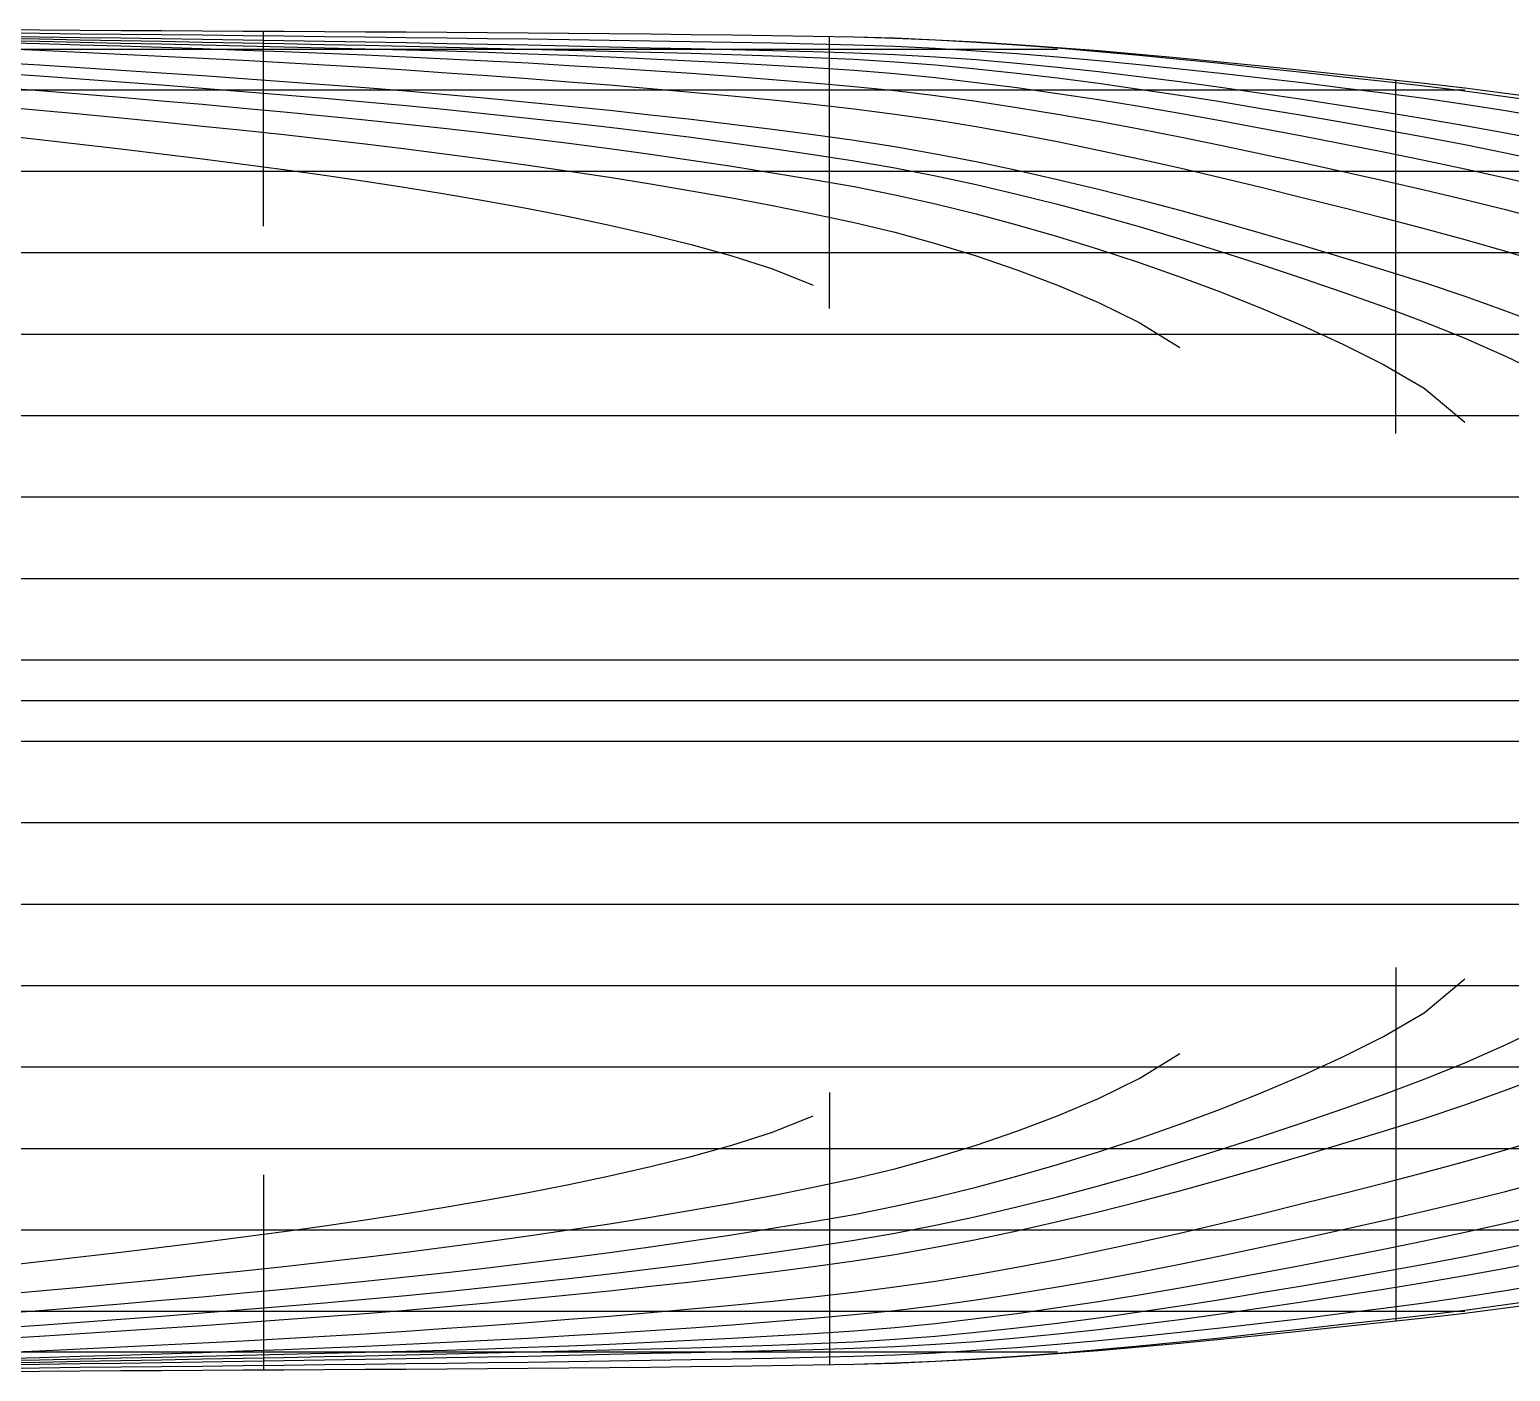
# Model space of a CAD drawing. Header units: millimetres. Extents: x 0 to 139000, y -8250 to 8250.
# Drawn here: x 101379 to 119558, y -8239 to 8239 of the extents above; entities that cross this region are included whole.
import ezdxf

# ---------------------------------------------------------------- set-up
doc = ezdxf.new("R2010")
doc.units = ezdxf.units.MM
for name, color, linetype in [('БАТОКСЫ', 1, 'Continuous'), ('ВАТЕРЛИНИИ', 3, 'Continuous'), ('КИЛЬ', 2, 'Continuous'), ('ПАЛУБА', 7, 'Continuous'), ('ШПАНГОУТЫ', 5, 'Continuous')]:
    doc.layers.add(name, color=color, linetype=linetype)

msp = doc.modelspace()

# ---------------------------------------------------------------- linework, layer by layer
at = {"layer": 'БАТОКСЫ'}
for points in [[(101000, 8000, 1380), (101500, 8000, 1450), (102000, 8000, 1525), (102500, 8000, 1603), (103000, 8000, 1685), (103500, 8000, 1770), (104000, 8000, 1859), (104500, 8000, 1951), (105000, 8000, 2051), (105500, 8000, 2159), (106000, 8000, 2277), (106500, 8000, 2391), (107000, 8000, 2499), (107500, 8000, 2600), (108000, 8000, 2696), (108500, 8000, 2788), (109000, 8000, 2875), (109500, 8000, 2959), (110000, 8000, 3040), (110500, 8000, 3118), (111000, 8000, 3195), (111500, 8000, 3278), (112000, 8000, 3395), (112500, 8000, 3543), (113000, 8000, 3717), (113500, 8000, 3913), (114000, 8000, 4126)], [(101000, 7500, 570), (101500, 7500, 608), (102000, 7500, 648), (102500, 7500, 690), (103000, 7500, 733), (103500, 7500, 777), (104000, 7500, 822), (104500, 7500, 869), (105000, 7500, 917), (105500, 7500, 967), (106000, 7500, 1019), (106500, 7500, 1074), (107000, 7500, 1130), (107500, 7500, 1189), (108000, 7500, 1249), (108500, 7500, 1312), (109000, 7500, 1376), (109500, 7500, 1443), (110000, 7500, 1511), (110500, 7500, 1581), (111000, 7500, 1653), (111500, 7500, 1729), (112000, 7500, 1817), (112500, 7500, 1916), (113000, 7500, 2027), (113500, 7500, 2149), (114000, 7500, 2282), (114500, 7500, 2426), (115000, 7500, 2581), (115500, 7500, 2745), (116000, 7500, 2921), (116500, 7500, 3107), (117000, 7500, 3305), (117500, 7500, 3514), (118000, 7500, 3736), (118500, 7500, 3981), (119000, 7500, 4267)], [(101000, 6500, 67), (101500, 6500, 81), (102000, 6500, 96), (102500, 6500, 113), (103000, 6500, 131), (103500, 6500, 151), (104000, 6500, 171), (104500, 6500, 193), (105000, 6500, 217), (105500, 6500, 243), (106000, 6500, 270), (106500, 6500, 299), (107000, 6500, 330), (107500, 6500, 364), (108000, 6500, 399), (108500, 6500, 437), (109000, 6500, 477), (109500, 6500, 519), (110000, 6500, 564), (110500, 6500, 610), (111000, 6500, 660), (111500, 6500, 712), (112000, 6500, 772), (112500, 6500, 838), (113000, 6500, 911), (113500, 6500, 990), (114000, 6500, 1076), (114500, 6500, 1167), (115000, 6500, 1263), (115500, 6500, 1364), (116000, 6500, 1469), (116500, 6500, 1578), (117000, 6500, 1690), (117500, 6500, 1804), (118000, 6500, 1920), (118500, 6500, 2038), (119000, 6500, 2164), (119500, 6500, 2297), (120000, 6500, 2439)], [(101000, 5500, 41), (101500, 5500, 46), (102000, 5500, 51), (102500, 5500, 57), (103000, 5500, 62), (103500, 5500, 68), (104000, 5500, 74), (104500, 5500, 80), (105000, 5500, 86), (105500, 5500, 92), (106000, 5500, 99), (106500, 5500, 106), (107000, 5500, 113), (107500, 5500, 122), (108000, 5500, 134), (108500, 5500, 148), (109000, 5500, 165), (109500, 5500, 184), (110000, 5500, 206), (110500, 5500, 231), (111000, 5500, 258), (111500, 5500, 289), (112000, 5500, 324), (112500, 5500, 366), (113000, 5500, 412), (113500, 5500, 464), (114000, 5500, 521), (114500, 5500, 582), (115000, 5500, 648), (115500, 5500, 718), (116000, 5500, 792), (116500, 5500, 870), (117000, 5500, 950), (117500, 5500, 1032), (118000, 5500, 1115), (118500, 5500, 1201), (119000, 5500, 1292), (119500, 5500, 1389), (120000, 5500, 1490)], [(101000, 4500, 41), (101500, 4500, 46), (102000, 4500, 51), (102500, 4500, 57), (103000, 4500, 62), (103500, 4500, 68), (104000, 4500, 74), (104500, 4500, 80), (105000, 4500, 86), (105500, 4500, 92), (106000, 4500, 99), (106500, 4500, 106), (107000, 4500, 113), (107500, 4500, 121), (108000, 4500, 129), (108500, 4500, 138), (109000, 4500, 147), (109500, 4500, 157), (110000, 4500, 167), (110500, 4500, 178), (111000, 4500, 190), (111500, 4500, 203), (112000, 4500, 218), (112500, 4500, 235), (113000, 4500, 255), (113500, 4500, 279), (114000, 4500, 307), (114500, 4500, 341), (115000, 4500, 379), (115500, 4500, 422), (116000, 4500, 469), (116500, 4500, 520), (117000, 4500, 573), (117500, 4500, 630), (118000, 4500, 689), (118500, 4500, 750), (119000, 4500, 816), (119500, 4500, 887), (120000, 4500, 962)], [(101000, 3500, 41), (101500, 3500, 46), (102000, 3500, 51), (102500, 3500, 57), (103000, 3500, 62), (103500, 3500, 68), (104000, 3500, 74), (104500, 3500, 80), (105000, 3500, 86), (105500, 3500, 92), (106000, 3500, 99), (106500, 3500, 106), (107000, 3500, 113), (107500, 3500, 121), (108000, 3500, 129), (108500, 3500, 138), (109000, 3500, 147), (109500, 3500, 157), (110000, 3500, 167), (110500, 3500, 178), (111000, 3500, 190), (111500, 3500, 203), (112000, 3500, 218), (112500, 3500, 235), (113000, 3500, 255), (113500, 3500, 276), (114000, 3500, 298), (114500, 3500, 323), (115000, 3500, 348), (115500, 3500, 375), (116000, 3500, 403), (116500, 3500, 432), (117000, 3500, 462), (117500, 3500, 493), (118000, 3500, 527), (118500, 3500, 564), (119000, 3500, 607), (119500, 3500, 654), (120000, 3500, 705)], [(101000, 2500, 41), (101500, 2500, 46), (102000, 2500, 51), (102500, 2500, 57), (103000, 2500, 62), (103500, 2500, 68), (104000, 2500, 74), (104500, 2500, 80), (105000, 2500, 86), (105500, 2500, 92), (106000, 2500, 99), (106500, 2500, 106), (107000, 2500, 113), (107500, 2500, 121), (108000, 2500, 129), (108500, 2500, 138), (109000, 2500, 147), (109500, 2500, 157), (110000, 2500, 167), (110500, 2500, 178), (111000, 2500, 190), (111500, 2500, 203), (112000, 2500, 218), (112500, 2500, 235), (113000, 2500, 255), (113500, 2500, 276), (114000, 2500, 298), (114500, 2500, 323), (115000, 2500, 348), (115500, 2500, 375), (116000, 2500, 403), (116500, 2500, 432), (117000, 2500, 462), (117500, 2500, 492), (118000, 2500, 523), (118500, 2500, 554), (119000, 2500, 588), (119500, 2500, 623), (120000, 2500, 660)], [(101000, 1500, 41), (101500, 1500, 46), (102000, 1500, 51), (102500, 1500, 57), (103000, 1500, 62), (103500, 1500, 68), (104000, 1500, 74), (104500, 1500, 80), (105000, 1500, 86), (105500, 1500, 92), (106000, 1500, 99), (106500, 1500, 106), (107000, 1500, 113), (107500, 1500, 121), (108000, 1500, 129), (108500, 1500, 138), (109000, 1500, 147), (109500, 1500, 157), (110000, 1500, 167), (110500, 1500, 178), (111000, 1500, 190), (111500, 1500, 203), (112000, 1500, 218), (112500, 1500, 235), (113000, 1500, 255), (113500, 1500, 276), (114000, 1500, 298), (114500, 1500, 323), (115000, 1500, 348), (115500, 1500, 375), (116000, 1500, 403), (116500, 1500, 432), (117000, 1500, 462), (117500, 1500, 492), (118000, 1500, 523), (118500, 1500, 554), (119000, 1500, 588), (119500, 1500, 623), (120000, 1500, 660)], [(101000, 500, 41), (101500, 500, 46), (102000, 500, 51), (102500, 500, 57), (103000, 500, 62), (103500, 500, 68), (104000, 500, 74), (104500, 500, 80), (105000, 500, 86), (105500, 500, 92), (106000, 500, 99), (106500, 500, 106), (107000, 500, 113), (107500, 500, 121), (108000, 500, 129), (108500, 500, 138), (109000, 500, 147), (109500, 500, 157), (110000, 500, 167), (110500, 500, 178), (111000, 500, 190), (111500, 500, 203), (112000, 500, 218), (112500, 500, 235), (113000, 500, 255), (113500, 500, 276), (114000, 500, 298), (114500, 500, 323), (115000, 500, 348), (115500, 500, 375), (116000, 500, 403), (116500, 500, 432), (117000, 500, 462), (117500, 500, 492), (118000, 500, 523), (118500, 500, 554), (119000, 500, 588), (119500, 500, 623), (120000, 500, 660)], [(101000, -500, 41), (101500, -500, 46), (102000, -500, 51), (102500, -500, 57), (103000, -500, 62), (103500, -500, 68), (104000, -500, 74), (104500, -500, 80), (105000, -500, 86), (105500, -500, 92), (106000, -500, 99), (106500, -500, 106), (107000, -500, 113), (107500, -500, 121), (108000, -500, 129), (108500, -500, 138), (109000, -500, 147), (109500, -500, 157), (110000, -500, 167), (110500, -500, 178), (111000, -500, 190), (111500, -500, 203), (112000, -500, 218), (112500, -500, 235), (113000, -500, 255), (113500, -500, 276), (114000, -500, 298), (114500, -500, 323), (115000, -500, 348), (115500, -500, 375), (116000, -500, 403), (116500, -500, 432), (117000, -500, 462), (117500, -500, 492), (118000, -500, 523), (118500, -500, 554), (119000, -500, 588), (119500, -500, 623), (120000, -500, 660)], [(101000, -1500, 41), (101500, -1500, 46), (102000, -1500, 51), (102500, -1500, 57), (103000, -1500, 62), (103500, -1500, 68), (104000, -1500, 74), (104500, -1500, 80), (105000, -1500, 86), (105500, -1500, 92), (106000, -1500, 99), (106500, -1500, 106), (107000, -1500, 113), (107500, -1500, 121), (108000, -1500, 129), (108500, -1500, 138), (109000, -1500, 147), (109500, -1500, 157), (110000, -1500, 167), (110500, -1500, 178), (111000, -1500, 190), (111500, -1500, 203), (112000, -1500, 218), (112500, -1500, 235), (113000, -1500, 255), (113500, -1500, 276), (114000, -1500, 298), (114500, -1500, 323), (115000, -1500, 348), (115500, -1500, 375), (116000, -1500, 403), (116500, -1500, 432), (117000, -1500, 462), (117500, -1500, 492), (118000, -1500, 523), (118500, -1500, 554), (119000, -1500, 588), (119500, -1500, 623), (120000, -1500, 660)], [(101000, -2500, 41), (101500, -2500, 46), (102000, -2500, 51), (102500, -2500, 57), (103000, -2500, 62), (103500, -2500, 68), (104000, -2500, 74), (104500, -2500, 80), (105000, -2500, 86), (105500, -2500, 92), (106000, -2500, 99), (106500, -2500, 106), (107000, -2500, 113), (107500, -2500, 121), (108000, -2500, 129), (108500, -2500, 138), (109000, -2500, 147), (109500, -2500, 157), (110000, -2500, 167), (110500, -2500, 178), (111000, -2500, 190), (111500, -2500, 203), (112000, -2500, 218), (112500, -2500, 235), (113000, -2500, 255), (113500, -2500, 276), (114000, -2500, 298), (114500, -2500, 323), (115000, -2500, 348), (115500, -2500, 375), (116000, -2500, 403), (116500, -2500, 432), (117000, -2500, 462), (117500, -2500, 492), (118000, -2500, 523), (118500, -2500, 554), (119000, -2500, 588), (119500, -2500, 623), (120000, -2500, 660)], [(101000, -3500, 41), (101500, -3500, 46), (102000, -3500, 51), (102500, -3500, 57), (103000, -3500, 62), (103500, -3500, 68), (104000, -3500, 74), (104500, -3500, 80), (105000, -3500, 86), (105500, -3500, 92), (106000, -3500, 99), (106500, -3500, 106), (107000, -3500, 113), (107500, -3500, 121), (108000, -3500, 129), (108500, -3500, 138), (109000, -3500, 147), (109500, -3500, 157), (110000, -3500, 167), (110500, -3500, 178), (111000, -3500, 190), (111500, -3500, 203), (112000, -3500, 218), (112500, -3500, 235), (113000, -3500, 255), (113500, -3500, 276), (114000, -3500, 298), (114500, -3500, 323), (115000, -3500, 348), (115500, -3500, 375), (116000, -3500, 403), (116500, -3500, 432), (117000, -3500, 462), (117500, -3500, 493), (118000, -3500, 527), (118500, -3500, 564), (119000, -3500, 607), (119500, -3500, 654), (120000, -3500, 705)], [(101000, -4500, 41), (101500, -4500, 46), (102000, -4500, 51), (102500, -4500, 57), (103000, -4500, 62), (103500, -4500, 68), (104000, -4500, 74), (104500, -4500, 80), (105000, -4500, 86), (105500, -4500, 92), (106000, -4500, 99), (106500, -4500, 106), (107000, -4500, 113), (107500, -4500, 121), (108000, -4500, 129), (108500, -4500, 138), (109000, -4500, 147), (109500, -4500, 157), (110000, -4500, 167), (110500, -4500, 178), (111000, -4500, 190), (111500, -4500, 203), (112000, -4500, 218), (112500, -4500, 235), (113000, -4500, 255), (113500, -4500, 279), (114000, -4500, 307), (114500, -4500, 341), (115000, -4500, 379), (115500, -4500, 422), (116000, -4500, 469), (116500, -4500, 520), (117000, -4500, 573), (117500, -4500, 630), (118000, -4500, 689), (118500, -4500, 750), (119000, -4500, 816), (119500, -4500, 887), (120000, -4500, 962)], [(101000, -5500, 41), (101500, -5500, 46), (102000, -5500, 51), (102500, -5500, 57), (103000, -5500, 62), (103500, -5500, 68), (104000, -5500, 74), (104500, -5500, 80), (105000, -5500, 86), (105500, -5500, 92), (106000, -5500, 99), (106500, -5500, 106), (107000, -5500, 113), (107500, -5500, 122), (108000, -5500, 134), (108500, -5500, 148), (109000, -5500, 165), (109500, -5500, 184), (110000, -5500, 206), (110500, -5500, 231), (111000, -5500, 258), (111500, -5500, 289), (112000, -5500, 324), (112500, -5500, 366), (113000, -5500, 412), (113500, -5500, 464), (114000, -5500, 521), (114500, -5500, 582), (115000, -5500, 648), (115500, -5500, 718), (116000, -5500, 792), (116500, -5500, 870), (117000, -5500, 950), (117500, -5500, 1032), (118000, -5500, 1115), (118500, -5500, 1201), (119000, -5500, 1292), (119500, -5500, 1389), (120000, -5500, 1490)], [(101000, -6500, 67), (101500, -6500, 81), (102000, -6500, 96), (102500, -6500, 113), (103000, -6500, 131), (103500, -6500, 151), (104000, -6500, 171), (104500, -6500, 193), (105000, -6500, 217), (105500, -6500, 243), (106000, -6500, 270), (106500, -6500, 299), (107000, -6500, 330), (107500, -6500, 364), (108000, -6500, 399), (108500, -6500, 437), (109000, -6500, 477), (109500, -6500, 519), (110000, -6500, 564), (110500, -6500, 610), (111000, -6500, 660), (111500, -6500, 712), (112000, -6500, 772), (112500, -6500, 838), (113000, -6500, 911), (113500, -6500, 990), (114000, -6500, 1076), (114500, -6500, 1167), (115000, -6500, 1263), (115500, -6500, 1364), (116000, -6500, 1469), (116500, -6500, 1578), (117000, -6500, 1690), (117500, -6500, 1804), (118000, -6500, 1920), (118500, -6500, 2038), (119000, -6500, 2164), (119500, -6500, 2297), (120000, -6500, 2439)], [(101000, -7500, 570), (101500, -7500, 608), (102000, -7500, 648), (102500, -7500, 690), (103000, -7500, 733), (103500, -7500, 777), (104000, -7500, 822), (104500, -7500, 869), (105000, -7500, 917), (105500, -7500, 967), (106000, -7500, 1019), (106500, -7500, 1074), (107000, -7500, 1130), (107500, -7500, 1189), (108000, -7500, 1249), (108500, -7500, 1312), (109000, -7500, 1376), (109500, -7500, 1443), (110000, -7500, 1511), (110500, -7500, 1581), (111000, -7500, 1653), (111500, -7500, 1729), (112000, -7500, 1817), (112500, -7500, 1916), (113000, -7500, 2027), (113500, -7500, 2149), (114000, -7500, 2282), (114500, -7500, 2426), (115000, -7500, 2581), (115500, -7500, 2745), (116000, -7500, 2921), (116500, -7500, 3107), (117000, -7500, 3305), (117500, -7500, 3514), (118000, -7500, 3736), (118500, -7500, 3981), (119000, -7500, 4267)], [(101000, -8000, 1380), (101500, -8000, 1450), (102000, -8000, 1525), (102500, -8000, 1603), (103000, -8000, 1685), (103500, -8000, 1770), (104000, -8000, 1859), (104500, -8000, 1951), (105000, -8000, 2051), (105500, -8000, 2159), (106000, -8000, 2277), (106500, -8000, 2391), (107000, -8000, 2499), (107500, -8000, 2600), (108000, -8000, 2696), (108500, -8000, 2788), (109000, -8000, 2875), (109500, -8000, 2959), (110000, -8000, 3040), (110500, -8000, 3118), (111000, -8000, 3195), (111500, -8000, 3278), (112000, -8000, 3395), (112500, -8000, 3543), (113000, -8000, 3717), (113500, -8000, 3913), (114000, -8000, 4126)]]:
    msp.add_polyline3d(points, dxfattribs=at)
at = {"layer": 'ВАТЕРЛИНИИ'}
for points in [[(101000, 8239, 4200), (101500, 8236, 4200), (102000, 8233, 4200), (102500, 8230, 4200), (103000, 8227, 4200), (103500, 8224, 4200), (104000, 8221, 4200), (104500, 8219, 4200), (105000, 8216, 4200), (105500, 8213, 4200), (106000, 8210, 4200), (106500, 8206, 4200), (107000, 8203, 4200), (107500, 8199, 4200), (108000, 8195, 4200), (108500, 8191, 4200), (109000, 8186, 4200), (109500, 8180, 4200), (110000, 8174, 4200), (110500, 8168, 4200), (111000, 8160, 4200), (111500, 8151, 4200), (112000, 8135, 4200), (112500, 8113, 4200), (113000, 8085, 4200), (113500, 8052, 4200), (114000, 8014, 4200), (114500, 7971, 4200), (115000, 7925, 4200), (115500, 7876, 4200), (116000, 7825, 4200), (116500, 7771, 4200), (117000, 7716, 4200), (117500, 7660, 4200), (118000, 7604, 4200), (118500, 7547, 4200), (119000, 7486, 4200), (119500, 7419, 4200), (120000, 7348, 4200)], [(101000, 8199, 3600), (101500, 8194, 3600), (102000, 8189, 3600), (102500, 8184, 3600), (103000, 8178, 3600), (103500, 8173, 3600), (104000, 8167, 3600), (104500, 8162, 3600), (105000, 8156, 3600), (105500, 8150, 3600), (106000, 8144, 3600), (106500, 8138, 3600), (107000, 8131, 3600), (107500, 8125, 3600), (108000, 8117, 3600), (108500, 8110, 3600), (109000, 8102, 3600), (109500, 8093, 3600), (110000, 8084, 3600), (110500, 8075, 3600), (111000, 8065, 3600), (111500, 8053, 3600), (112000, 8034, 3600), (112500, 8010, 3600), (113000, 7979, 3600), (113500, 7944, 3600), (114000, 7903, 3600), (114500, 7858, 3600), (115000, 7810, 3600), (115500, 7759, 3600), (116000, 7705, 3600), (116500, 7648, 3600), (117000, 7588, 3600), (117500, 7525, 3600), (118000, 7461, 3600), (118500, 7395, 3600), (119000, 7322, 3600), (119500, 7244, 3600), (120000, 7160, 3600)], [(101000, 8159, 3000), (101500, 8152, 3000), (102000, 8144, 3000), (102500, 8137, 3000), (103000, 8129, 3000), (103500, 8121, 3000), (104000, 8113, 3000), (104500, 8105, 3000), (105000, 8096, 3000), (105500, 8088, 3000), (106000, 8079, 3000), (106500, 8069, 3000), (107000, 8060, 3000), (107500, 8050, 3000), (108000, 8039, 3000), (108500, 8029, 3000), (109000, 8017, 3000), (109500, 8006, 3000), (110000, 7994, 3000), (110500, 7982, 3000), (111000, 7969, 3000), (111500, 7955, 3000), (112000, 7934, 3000), (112500, 7906, 3000), (113000, 7871, 3000), (113500, 7828, 3000), (114000, 7779, 3000), (114500, 7725, 3000), (115000, 7664, 3000), (115500, 7600, 3000), (116000, 7531, 3000), (116500, 7459, 3000), (117000, 7384, 3000), (117500, 7307, 3000), (118000, 7229, 3000), (118500, 7149, 3000), (119000, 7063, 3000), (119500, 6972, 3000), (120000, 6875, 3000)], [(101000, 8133, 2600), (101500, 8124, 2600), (102000, 8115, 2600), (102500, 8105, 2600), (103000, 8096, 2600), (103500, 8086, 2600), (104000, 8076, 2600), (104500, 8067, 2600), (105000, 8057, 2600), (105500, 8046, 2600), (106000, 8035, 2600), (106500, 8024, 2600), (107000, 8012, 2600), (107500, 8000, 2600), (108000, 7987, 2600), (108500, 7975, 2600), (109000, 7961, 2600), (109500, 7948, 2600), (110000, 7933, 2600), (110500, 7916, 2600), (111000, 7897, 2600), (111500, 7874, 2600), (112000, 7844, 2600), (112500, 7805, 2600), (113000, 7758, 2600), (113500, 7705, 2600), (114000, 7645, 2600), (114500, 7580, 2600), (115000, 7509, 2600), (115500, 7434, 2600), (116000, 7354, 2600), (116500, 7272, 2600), (117000, 7187, 2600), (117500, 7101, 2600), (118000, 7013, 2600), (118500, 6923, 2600), (119000, 6828, 2600), (119500, 6727, 2600), (120000, 6620, 2600)], [(101000, 8106, 2200), (101500, 8096, 2200), (102000, 8085, 2200), (102500, 8074, 2200), (103000, 8063, 2200), (103500, 8052, 2200), (104000, 8040, 2200), (104500, 8029, 2200), (105000, 8017, 2200), (105500, 8004, 2200), (106000, 7991, 2200), (106500, 7977, 2200), (107000, 7961, 2200), (107500, 7943, 2200), (108000, 7924, 2200), (108500, 7903, 2200), (109000, 7881, 2200), (109500, 7857, 2200), (110000, 7831, 2200), (110500, 7803, 2200), (111000, 7773, 2200), (111500, 7740, 2200), (112000, 7698, 2200), (112500, 7649, 2200), (113000, 7591, 2200), (113500, 7527, 2200), (114000, 7456, 2200), (114500, 7380, 2200), (115000, 7298, 2200), (115500, 7212, 2200), (116000, 7122, 2200), (116500, 7028, 2200), (117000, 6933, 2200), (117500, 6835, 2200), (118000, 6737, 2200), (118500, 6637, 2200), (119000, 6531, 2200), (119500, 6418, 2200), (120000, 6300, 2200)], [(101000, 8080, 1800), (101500, 8067, 1800), (102000, 8053, 1800), (102500, 8038, 1800), (103000, 8023, 1800), (103500, 8006, 1800), (104000, 7988, 1800), (104500, 7970, 1800), (105000, 7950, 1800), (105500, 7929, 1800), (106000, 7906, 1800), (106500, 7882, 1800), (107000, 7856, 1800), (107500, 7829, 1800), (108000, 7800, 1800), (108500, 7769, 1800), (109000, 7736, 1800), (109500, 7702, 1800), (110000, 7666, 1800), (110500, 7627, 1800), (111000, 7587, 1800), (111500, 7542, 1800), (112000, 7490, 1800), (112500, 7429, 1800), (113000, 7360, 1800), (113500, 7284, 1800), (114000, 7202, 1800), (114500, 7113, 1800), (115000, 7020, 1800), (115500, 6921, 1800), (116000, 6819, 1800), (116500, 6714, 1800), (117000, 6606, 1800), (117500, 6496, 1800), (118000, 6385, 1800), (118500, 6272, 1800), (119000, 6153, 1800), (119500, 6028, 1800), (120000, 5896, 1800)], [(101000, 8006, 1400), (101500, 7985, 1400), (102000, 7962, 1400), (102500, 7938, 1400), (103000, 7914, 1400), (103500, 7888, 1400), (104000, 7862, 1400), (104500, 7835, 1400), (105000, 7806, 1400), (105500, 7776, 1400), (106000, 7744, 1400), (106500, 7710, 1400), (107000, 7675, 1400), (107500, 7638, 1400), (108000, 7599, 1400), (108500, 7559, 1400), (109000, 7516, 1400), (109500, 7471, 1400), (110000, 7424, 1400), (110500, 7375, 1400), (111000, 7323, 1400), (111500, 7267, 1400), (112000, 7202, 1400), (112500, 7129, 1400), (113000, 7047, 1400), (113500, 6958, 1400), (114000, 6863, 1400), (114500, 6760, 1400), (115000, 6653, 1400), (115500, 6540, 1400), (116000, 6423, 1400), (116500, 6303, 1400), (117000, 6179, 1400), (117500, 6054, 1400), (118000, 5927, 1400), (118500, 5797, 1400), (119000, 5661, 1400), (119500, 5517, 1400), (120000, 5365, 1400)], [(101000, 7835, 1000), (101500, 7805, 1000), (102000, 7774, 1000), (102500, 7742, 1000), (103000, 7709, 1000), (103500, 7674, 1000), (104000, 7639, 1000), (104500, 7603, 1000), (105000, 7565, 1000), (105500, 7526, 1000), (106000, 7485, 1000), (106500, 7441, 1000), (107000, 7396, 1000), (107500, 7349, 1000), (108000, 7300, 1000), (108500, 7248, 1000), (109000, 7194, 1000), (109500, 7138, 1000), (110000, 7079, 1000), (110500, 7017, 1000), (111000, 6952, 1000), (111500, 6882, 1000), (112000, 6804, 1000), (112500, 6715, 1000), (113000, 6618, 1000), (113500, 6513, 1000), (114000, 6400, 1000), (114500, 6279, 1000), (115000, 6153, 1000), (115500, 6020, 1000), (116000, 5882, 1000), (116500, 5739, 1000), (117000, 5592, 1000), (117500, 5442, 1000), (118000, 5289, 1000), (118500, 5132, 1000), (119000, 4965, 1000), (119500, 4787, 1000), (120000, 4597, 1000)], [(101000, 7704, 800), (101500, 7670, 800), (102000, 7634, 800), (102500, 7597, 800), (103000, 7559, 800), (103500, 7520, 800), (104000, 7480, 800), (104500, 7439, 800), (105000, 7397, 800), (105500, 7352, 800), (106000, 7305, 800), (106500, 7257, 800), (107000, 7206, 800), (107500, 7153, 800), (108000, 7098, 800), (108500, 7040, 800), (109000, 6979, 800), (109500, 6916, 800), (110000, 6849, 800), (110500, 6780, 800), (111000, 6707, 800), (111500, 6629, 800), (112000, 6542, 800), (112500, 6444, 800), (113000, 6336, 800), (113500, 6219, 800), (114000, 6094, 800), (114500, 5960, 800), (115000, 5819, 800), (115500, 5671, 800), (116000, 5516, 800), (116500, 5355, 800), (117000, 5188, 800), (117500, 5015, 800), (118000, 4837, 800), (118500, 4652, 800), (119000, 4451, 800), (119500, 4230, 800), (120000, 3986, 800)], [(101000, 7530, 600), (101500, 7491, 600), (102000, 7451, 600), (102500, 7409, 600), (103000, 7366, 600), (103500, 7322, 600), (104000, 7276, 600), (104500, 7230, 600), (105000, 7181, 600), (105500, 7131, 600), (106000, 7078, 600), (106500, 7023, 600), (107000, 6966, 600), (107500, 6906, 600), (108000, 6843, 600), (108500, 6777, 600), (109000, 6709, 600), (109500, 6637, 600), (110000, 6561, 600), (110500, 6482, 600), (111000, 6399, 600), (111500, 6311, 600), (112000, 6211, 600), (112500, 6099, 600), (113000, 5977, 600), (113500, 5843, 600), (114000, 5699, 600), (114500, 5544, 600), (115000, 5379, 600), (115500, 5204, 600), (116000, 5017, 600), (116500, 4819, 600), (117000, 4607, 600), (117500, 4378, 600), (118000, 4127, 600), (118500, 3834, 600), (119000, 3420, 600)], [(101000, 7296, 400), (101500, 7251, 400), (102000, 7204, 400), (102500, 7156, 400), (103000, 7106, 400), (103500, 7055, 400), (104000, 7003, 400), (104500, 6949, 400), (105000, 6893, 400), (105500, 6835, 400), (106000, 6774, 400), (106500, 6711, 400), (107000, 6644, 400), (107500, 6575, 400), (108000, 6502, 400), (108500, 6425, 400), (109000, 6345, 400), (109500, 6260, 400), (110000, 6171, 400), (110500, 6077, 400), (111000, 5978, 400), (111500, 5871, 400), (112000, 5750, 400), (112500, 5613, 400), (113000, 5460, 400), (113500, 5290, 400), (114000, 5100, 400), (114500, 4886, 400), (115000, 4640, 400), (115500, 4335, 400)], [(101000, 6945, 200), (101500, 6891, 200), (102000, 6834, 200), (102500, 6775, 200), (103000, 6714, 200), (103500, 6651, 200), (104000, 6586, 200), (104500, 6520, 200), (105000, 6450, 200), (105500, 6377, 200), (106000, 6300, 200), (106500, 6218, 200), (107000, 6132, 200), (107500, 6041, 200), (108000, 5943, 200), (108500, 5838, 200), (109000, 5724, 200), (109500, 5600, 200), (110000, 5461, 200), (110500, 5301, 200), (111000, 5100, 200)], [(101000, -7530, 600), (101500, -7491, 600), (102000, -7451, 600), (102500, -7409, 600), (103000, -7366, 600), (103500, -7322, 600), (104000, -7276, 600), (104500, -7230, 600), (105000, -7181, 600), (105500, -7131, 600), (106000, -7078, 600), (106500, -7023, 600), (107000, -6966, 600), (107500, -6906, 600), (108000, -6843, 600), (108500, -6777, 600), (109000, -6709, 600), (109500, -6637, 600), (110000, -6561, 600), (110500, -6482, 600), (111000, -6399, 600), (111500, -6311, 600), (112000, -6211, 600), (112500, -6099, 600), (113000, -5977, 600), (113500, -5843, 600), (114000, -5699, 600), (114500, -5544, 600), (115000, -5379, 600), (115500, -5204, 600), (116000, -5017, 600), (116500, -4819, 600), (117000, -4607, 600), (117500, -4378, 600), (118000, -4127, 600), (118500, -3834, 600), (119000, -3420, 600)], [(101000, -7704, 800), (101500, -7670, 800), (102000, -7634, 800), (102500, -7597, 800), (103000, -7559, 800), (103500, -7520, 800), (104000, -7480, 800), (104500, -7439, 800), (105000, -7397, 800), (105500, -7352, 800), (106000, -7305, 800), (106500, -7257, 800), (107000, -7206, 800), (107500, -7153, 800), (108000, -7098, 800), (108500, -7040, 800), (109000, -6979, 800), (109500, -6916, 800), (110000, -6849, 800), (110500, -6780, 800), (111000, -6707, 800), (111500, -6629, 800), (112000, -6542, 800), (112500, -6444, 800), (113000, -6336, 800), (113500, -6219, 800), (114000, -6094, 800), (114500, -5960, 800), (115000, -5819, 800), (115500, -5671, 800), (116000, -5516, 800), (116500, -5355, 800), (117000, -5188, 800), (117500, -5015, 800), (118000, -4837, 800), (118500, -4652, 800), (119000, -4451, 800), (119500, -4230, 800), (120000, -3986, 800)], [(101000, -7296, 400), (101500, -7251, 400), (102000, -7204, 400), (102500, -7156, 400), (103000, -7106, 400), (103500, -7055, 400), (104000, -7003, 400), (104500, -6949, 400), (105000, -6893, 400), (105500, -6835, 400), (106000, -6774, 400), (106500, -6711, 400), (107000, -6644, 400), (107500, -6575, 400), (108000, -6502, 400), (108500, -6425, 400), (109000, -6345, 400), (109500, -6260, 400), (110000, -6171, 400), (110500, -6077, 400), (111000, -5978, 400), (111500, -5871, 400), (112000, -5750, 400), (112500, -5613, 400), (113000, -5460, 400), (113500, -5290, 400), (114000, -5100, 400), (114500, -4886, 400), (115000, -4640, 400), (115500, -4335, 400)], [(101000, -7835, 1000), (101500, -7805, 1000), (102000, -7774, 1000), (102500, -7742, 1000), (103000, -7709, 1000), (103500, -7674, 1000), (104000, -7639, 1000), (104500, -7603, 1000), (105000, -7565, 1000), (105500, -7526, 1000), (106000, -7485, 1000), (106500, -7441, 1000), (107000, -7396, 1000), (107500, -7349, 1000), (108000, -7300, 1000), (108500, -7248, 1000), (109000, -7194, 1000), (109500, -7138, 1000), (110000, -7079, 1000), (110500, -7017, 1000), (111000, -6952, 1000), (111500, -6882, 1000), (112000, -6804, 1000), (112500, -6715, 1000), (113000, -6618, 1000), (113500, -6513, 1000), (114000, -6400, 1000), (114500, -6279, 1000), (115000, -6153, 1000), (115500, -6020, 1000), (116000, -5882, 1000), (116500, -5739, 1000), (117000, -5592, 1000), (117500, -5442, 1000), (118000, -5289, 1000), (118500, -5132, 1000), (119000, -4965, 1000), (119500, -4787, 1000), (120000, -4597, 1000)], [(101000, -6945, 200), (101500, -6891, 200), (102000, -6834, 200), (102500, -6775, 200), (103000, -6714, 200), (103500, -6651, 200), (104000, -6586, 200), (104500, -6520, 200), (105000, -6450, 200), (105500, -6377, 200), (106000, -6300, 200), (106500, -6218, 200), (107000, -6132, 200), (107500, -6041, 200), (108000, -5943, 200), (108500, -5838, 200), (109000, -5724, 200), (109500, -5600, 200), (110000, -5461, 200), (110500, -5301, 200), (111000, -5100, 200)], [(101000, -8006, 1400), (101500, -7985, 1400), (102000, -7962, 1400), (102500, -7938, 1400), (103000, -7914, 1400), (103500, -7888, 1400), (104000, -7862, 1400), (104500, -7835, 1400), (105000, -7806, 1400), (105500, -7776, 1400), (106000, -7744, 1400), (106500, -7710, 1400), (107000, -7675, 1400), (107500, -7638, 1400), (108000, -7599, 1400), (108500, -7559, 1400), (109000, -7516, 1400), (109500, -7471, 1400), (110000, -7424, 1400), (110500, -7375, 1400), (111000, -7323, 1400), (111500, -7267, 1400), (112000, -7202, 1400), (112500, -7129, 1400), (113000, -7047, 1400), (113500, -6958, 1400), (114000, -6863, 1400), (114500, -6760, 1400), (115000, -6653, 1400), (115500, -6540, 1400), (116000, -6423, 1400), (116500, -6303, 1400), (117000, -6179, 1400), (117500, -6054, 1400), (118000, -5927, 1400), (118500, -5797, 1400), (119000, -5661, 1400), (119500, -5517, 1400), (120000, -5365, 1400)], [(101000, -8080, 1800), (101500, -8067, 1800), (102000, -8053, 1800), (102500, -8038, 1800), (103000, -8023, 1800), (103500, -8006, 1800), (104000, -7988, 1800), (104500, -7970, 1800), (105000, -7950, 1800), (105500, -7929, 1800), (106000, -7906, 1800), (106500, -7882, 1800), (107000, -7856, 1800), (107500, -7829, 1800), (108000, -7800, 1800), (108500, -7769, 1800), (109000, -7736, 1800), (109500, -7702, 1800), (110000, -7666, 1800), (110500, -7627, 1800), (111000, -7587, 1800), (111500, -7542, 1800), (112000, -7490, 1800), (112500, -7429, 1800), (113000, -7360, 1800), (113500, -7284, 1800), (114000, -7202, 1800), (114500, -7113, 1800), (115000, -7020, 1800), (115500, -6921, 1800), (116000, -6819, 1800), (116500, -6714, 1800), (117000, -6606, 1800), (117500, -6496, 1800), (118000, -6385, 1800), (118500, -6272, 1800), (119000, -6153, 1800), (119500, -6028, 1800), (120000, -5896, 1800)], [(101000, -8106, 2200), (101500, -8096, 2200), (102000, -8085, 2200), (102500, -8074, 2200), (103000, -8063, 2200), (103500, -8052, 2200), (104000, -8040, 2200), (104500, -8029, 2200), (105000, -8017, 2200), (105500, -8004, 2200), (106000, -7991, 2200), (106500, -7977, 2200), (107000, -7961, 2200), (107500, -7943, 2200), (108000, -7924, 2200), (108500, -7903, 2200), (109000, -7881, 2200), (109500, -7857, 2200), (110000, -7831, 2200), (110500, -7803, 2200), (111000, -7773, 2200), (111500, -7740, 2200), (112000, -7698, 2200), (112500, -7649, 2200), (113000, -7591, 2200), (113500, -7527, 2200), (114000, -7456, 2200), (114500, -7380, 2200), (115000, -7298, 2200), (115500, -7212, 2200), (116000, -7122, 2200), (116500, -7028, 2200), (117000, -6933, 2200), (117500, -6835, 2200), (118000, -6737, 2200), (118500, -6637, 2200), (119000, -6531, 2200), (119500, -6418, 2200), (120000, -6300, 2200)], [(101000, -8133, 2600), (101500, -8124, 2600), (102000, -8115, 2600), (102500, -8105, 2600), (103000, -8096, 2600), (103500, -8086, 2600), (104000, -8076, 2600), (104500, -8067, 2600), (105000, -8057, 2600), (105500, -8046, 2600), (106000, -8035, 2600), (106500, -8024, 2600), (107000, -8012, 2600), (107500, -8000, 2600), (108000, -7987, 2600), (108500, -7975, 2600), (109000, -7961, 2600), (109500, -7948, 2600), (110000, -7933, 2600), (110500, -7916, 2600), (111000, -7897, 2600), (111500, -7874, 2600), (112000, -7844, 2600), (112500, -7805, 2600), (113000, -7758, 2600), (113500, -7705, 2600), (114000, -7645, 2600), (114500, -7580, 2600), (115000, -7509, 2600), (115500, -7434, 2600), (116000, -7354, 2600), (116500, -7272, 2600), (117000, -7187, 2600), (117500, -7101, 2600), (118000, -7013, 2600), (118500, -6923, 2600), (119000, -6828, 2600), (119500, -6727, 2600), (120000, -6620, 2600)], [(101000, -8159, 3000), (101500, -8152, 3000), (102000, -8144, 3000), (102500, -8137, 3000), (103000, -8129, 3000), (103500, -8121, 3000), (104000, -8113, 3000), (104500, -8105, 3000), (105000, -8096, 3000), (105500, -8088, 3000), (106000, -8079, 3000), (106500, -8069, 3000), (107000, -8060, 3000), (107500, -8050, 3000), (108000, -8039, 3000), (108500, -8029, 3000), (109000, -8017, 3000), (109500, -8006, 3000), (110000, -7994, 3000), (110500, -7982, 3000), (111000, -7969, 3000), (111500, -7955, 3000), (112000, -7934, 3000), (112500, -7906, 3000), (113000, -7871, 3000), (113500, -7828, 3000), (114000, -7779, 3000), (114500, -7725, 3000), (115000, -7664, 3000), (115500, -7600, 3000), (116000, -7531, 3000), (116500, -7459, 3000), (117000, -7384, 3000), (117500, -7307, 3000), (118000, -7229, 3000), (118500, -7149, 3000), (119000, -7063, 3000), (119500, -6972, 3000), (120000, -6875, 3000)], [(101000, -8199, 3600), (101500, -8194, 3600), (102000, -8189, 3600), (102500, -8184, 3600), (103000, -8178, 3600), (103500, -8173, 3600), (104000, -8167, 3600), (104500, -8162, 3600), (105000, -8156, 3600), (105500, -8150, 3600), (106000, -8144, 3600), (106500, -8138, 3600), (107000, -8131, 3600), (107500, -8125, 3600), (108000, -8117, 3600), (108500, -8110, 3600), (109000, -8102, 3600), (109500, -8093, 3600), (110000, -8084, 3600), (110500, -8075, 3600), (111000, -8065, 3600), (111500, -8053, 3600), (112000, -8034, 3600), (112500, -8010, 3600), (113000, -7979, 3600), (113500, -7944, 3600), (114000, -7903, 3600), (114500, -7858, 3600), (115000, -7810, 3600), (115500, -7759, 3600), (116000, -7705, 3600), (116500, -7648, 3600), (117000, -7588, 3600), (117500, -7525, 3600), (118000, -7461, 3600), (118500, -7395, 3600), (119000, -7322, 3600), (119500, -7244, 3600), (120000, -7160, 3600)], [(101000, -8239, 4200), (101500, -8236, 4200), (102000, -8233, 4200), (102500, -8230, 4200), (103000, -8227, 4200), (103500, -8224, 4200), (104000, -8221, 4200), (104500, -8219, 4200), (105000, -8216, 4200), (105500, -8213, 4200), (106000, -8210, 4200), (106500, -8206, 4200), (107000, -8203, 4200), (107500, -8199, 4200), (108000, -8195, 4200), (108500, -8191, 4200), (109000, -8186, 4200), (109500, -8180, 4200), (110000, -8174, 4200), (110500, -8168, 4200), (111000, -8160, 4200), (111500, -8151, 4200), (112000, -8135, 4200), (112500, -8113, 4200), (113000, -8085, 4200), (113500, -8052, 4200), (114000, -8014, 4200), (114500, -7971, 4200), (115000, -7925, 4200), (115500, -7876, 4200), (116000, -7825, 4200), (116500, -7771, 4200), (117000, -7716, 4200), (117500, -7660, 4200), (118000, -7604, 4200), (118500, -7547, 4200), (119000, -7486, 4200), (119500, -7419, 4200), (120000, -7348, 4200)]]:
    msp.add_polyline3d(points, dxfattribs=at)
at = {"layer": 'КИЛЬ'}
msp.add_polyline3d([(101000, 0, 41), (101500, 0, 46), (102000, 0, 51), (102500, 0, 57), (103000, 0, 62), (103500, 0, 68), (104000, 0, 74), (104500, 0, 80), (105000, 0, 86), (105500, 0, 92), (106000, 0, 99), (106500, 0, 106), (107000, 0, 113), (107500, 0, 121), (108000, 0, 129), (108500, 0, 138), (109000, 0, 147), (109500, 0, 157), (110000, 0, 167), (110500, 0, 178), (111000, 0, 190), (111500, 0, 203), (112000, 0, 218), (112500, 0, 235), (113000, 0, 255), (113500, 0, 276), (114000, 0, 298), (114500, 0, 323), (115000, 0, 348), (115500, 0, 375), (116000, 0, 403), (116500, 0, 432), (117000, 0, 462), (117500, 0, 492), (118000, 0, 523), (118500, 0, 554), (119000, 0, 588), (119500, 0, 623), (120000, 0, 660)], dxfattribs=at)
at = {"layer": 'ПАЛУБА'}
for points in [[(101000, 8239, 4200), (101500, 8236, 4200), (102000, 8233, 4200), (102500, 8230, 4200), (103000, 8227, 4200), (103500, 8224, 4200), (104000, 8221, 4200), (104500, 8219, 4200), (105000, 8216, 4200), (105500, 8213, 4200), (106000, 8210, 4200), (106500, 8206, 4200), (107000, 8203, 4200), (107500, 8199, 4200), (108000, 8195, 4200), (108500, 8191, 4200), (109000, 8186, 4200), (109500, 8180, 4200), (110000, 8174, 4200), (110500, 8168, 4200), (111000, 8160, 4200), (111500, 8151, 4201), (112000, 8136, 4204), (112500, 8115, 4209), (113000, 8088, 4217), (113500, 8057, 4227), (114000, 8021, 4238), (114500, 7981, 4251), (115000, 7938, 4264), (115500, 7892, 4279), (116000, 7843, 4293), (116500, 7793, 4308), (117000, 7741, 4323), (117500, 7689, 4337), (118000, 7636, 4350), (118500, 7582, 4363), (119000, 7523, 4376), (119500, 7460, 4389), (120000, 7393, 4402)], [(101000, -8239, 4200), (101500, -8236, 4200), (102000, -8233, 4200), (102500, -8230, 4200), (103000, -8227, 4200), (103500, -8224, 4200), (104000, -8221, 4200), (104500, -8219, 4200), (105000, -8216, 4200), (105500, -8213, 4200), (106000, -8210, 4200), (106500, -8206, 4200), (107000, -8203, 4200), (107500, -8199, 4200), (108000, -8195, 4200), (108500, -8191, 4200), (109000, -8186, 4200), (109500, -8180, 4200), (110000, -8174, 4200), (110500, -8168, 4200), (111000, -8160, 4200), (111500, -8151, 4201), (112000, -8136, 4204), (112500, -8115, 4209), (113000, -8088, 4217), (113500, -8057, 4227), (114000, -8021, 4238), (114500, -7981, 4251), (115000, -7938, 4264), (115500, -7892, 4279), (116000, -7843, 4293), (116500, -7793, 4308), (117000, -7741, 4323), (117500, -7689, 4337), (118000, -7636, 4350), (118500, -7582, 4363), (119000, -7523, 4376), (119500, -7460, 4389), (120000, -7393, 4402)]]:
    msp.add_polyline3d(points, dxfattribs=at)
at = {"layer": 'ШПАНГОУТЫ'}
for points in [[(104250, 5827, 77), (104250, 5827, 77), (104250, 6095, 93), (104250, 6254, 119), (104250, 6387, 149), (104250, 6504, 184), (104250, 6611, 221), (104250, 6709, 261), (104250, 6801, 304), (104250, 6887, 349), (104250, 6969, 395), (104250, 7045, 444), (104250, 7118, 494), (104250, 7187, 546), (104250, 7253, 600), (104250, 7316, 655), (104250, 7375, 712), (104250, 7432, 769), (104250, 7485, 828), (104250, 7536, 889), (104250, 7585, 950), (104250, 7630, 1013), (104250, 7674, 1076), (104250, 7714, 1141), (104250, 7753, 1207), (104250, 7788, 1274), (104250, 7822, 1342), (104250, 7853, 1410), (104250, 7881, 1480), (104250, 7908, 1551), (104250, 7931, 1622), (104250, 7953, 1694), (104250, 7972, 1768), (104250, 7988, 1842), (104250, 8002, 1917), (104250, 8013, 1992), (104250, 8022, 2069), (104250, 8029, 2146), (104250, 8037, 2224), (104250, 8044, 2302), (104250, 8051, 2382), (104250, 8059, 2462), (104250, 8066, 2543), (104250, 8074, 2624), (104250, 8081, 2707), (104250, 8089, 2790), (104250, 8097, 2873), (104250, 8105, 2957), (104250, 8113, 3042), (104250, 8121, 3128), (104250, 8129, 3214), (104250, 8137, 3300), (104250, 8145, 3388), (104250, 8153, 3476), (104250, 8161, 3564), (104250, 8169, 3653), (104250, 8178, 3743), (104250, 8186, 3833), (104250, 8194, 3924), (104250, 8203, 4016), (104250, 8211, 4108), (104250, 8220, 4200)], [(111200, 4816, 195), (111200, 4816, 195), (111200, 5133, 211), (111200, 5321, 236), (111200, 5479, 265), (111200, 5619, 298), (111200, 5746, 335), (111200, 5865, 374), (111200, 5976, 415), (111200, 6081, 459), (111200, 6181, 504), (111200, 6275, 552), (111200, 6366, 600), (111200, 6453, 651), (111200, 6536, 703), (111200, 6616, 757), (111200, 6693, 811), (111200, 6766, 867), (111200, 6838, 925), (111200, 6906, 983), (111200, 6972, 1043), (111200, 7036, 1104), (111200, 7097, 1166), (111200, 7156, 1229), (111200, 7212, 1293), (111200, 7267, 1357), (111200, 7319, 1423), (111200, 7370, 1490), (111200, 7418, 1558), (111200, 7464, 1626), (111200, 7508, 1696), (111200, 7550, 1766), (111200, 7591, 1837), (111200, 7629, 1909), (111200, 7665, 1982), (111200, 7700, 2055), (111200, 7732, 2130), (111200, 7762, 2205), (111200, 7791, 2280), (111200, 7818, 2357), (111200, 7842, 2434), (111200, 7865, 2512), (111200, 7886, 2590), (111200, 7905, 2669), (111200, 7921, 2749), (111200, 7936, 2830), (111200, 7949, 2911), (111200, 7963, 2993), (111200, 7976, 3075), (111200, 7989, 3158), (111200, 8003, 3242), (111200, 8016, 3326), (111200, 8030, 3411), (111200, 8044, 3496), (111200, 8058, 3582), (111200, 8071, 3669), (111200, 8086, 3756), (111200, 8100, 3844), (111200, 8114, 3932), (111200, 8128, 4021), (111200, 8143, 4110), (111200, 8157, 4200)], [(118150, 3278, 532), (118150, 3278, 532), (118150, 3642, 547), (118150, 3858, 571), (118150, 4039, 599), (118150, 4201, 631), (118150, 4348, 665), (118150, 4486, 703), (118150, 4615, 742), (118150, 4738, 784), (118150, 4855, 827), (118150, 4966, 872), (118150, 5074, 919), (118150, 5177, 967), (118150, 5276, 1017), (118150, 5372, 1068), (118150, 5465, 1120), (118150, 5555, 1174), (118150, 5642, 1228), (118150, 5726, 1284), (118150, 5808, 1341), (118150, 5887, 1399), (118150, 5965, 1458), (118150, 6040, 1518), (118150, 6113, 1579), (118150, 6183, 1641), (118150, 6252, 1704), (118150, 6319, 1768), (118150, 6384, 1833), (118150, 6447, 1898), (118150, 6508, 1964), (118150, 6568, 2031), (118150, 6626, 2099), (118150, 6682, 2168), (118150, 6736, 2237), (118150, 6789, 2307), (118150, 6840, 2378), (118150, 6889, 2450), (118150, 6937, 2522), (118150, 6983, 2595), (118150, 7028, 2669), (118150, 7071, 2743), (118150, 7113, 2818), (118150, 7152, 2893), (118150, 7191, 2970), (118150, 7228, 3046), (118150, 7263, 3124), (118150, 7297, 3202), (118150, 7329, 3281), (118150, 7359, 3360), (118150, 7388, 3440), (118150, 7416, 3520), (118150, 7442, 3601), (118150, 7466, 3683), (118150, 7489, 3765), (118150, 7510, 3847), (118150, 7530, 3930), (118150, 7548, 4014), (118150, 7566, 4098), (118150, 7584, 4183), (118150, 7602, 4268), (118150, 7620, 4354)], [(118150, -3278, 532), (118150, -3278, 532), (118150, -3642, 547), (118150, -3858, 571), (118150, -4039, 599), (118150, -4201, 631), (118150, -4348, 665), (118150, -4486, 703), (118150, -4615, 742), (118150, -4738, 784), (118150, -4855, 827), (118150, -4966, 872), (118150, -5074, 919), (118150, -5177, 967), (118150, -5276, 1017), (118150, -5372, 1068), (118150, -5465, 1120), (118150, -5555, 1174), (118150, -5642, 1228), (118150, -5726, 1284), (118150, -5808, 1341), (118150, -5887, 1399), (118150, -5965, 1458), (118150, -6040, 1518), (118150, -6113, 1579), (118150, -6183, 1641), (118150, -6252, 1704), (118150, -6319, 1768), (118150, -6384, 1833), (118150, -6447, 1898), (118150, -6508, 1964), (118150, -6568, 2031), (118150, -6626, 2099), (118150, -6682, 2168), (118150, -6736, 2237), (118150, -6789, 2307), (118150, -6840, 2378), (118150, -6889, 2450), (118150, -6937, 2522), (118150, -6983, 2595), (118150, -7028, 2669), (118150, -7071, 2743), (118150, -7113, 2818), (118150, -7152, 2893), (118150, -7191, 2970), (118150, -7228, 3046), (118150, -7263, 3124), (118150, -7297, 3202), (118150, -7329, 3281), (118150, -7359, 3360), (118150, -7388, 3440), (118150, -7416, 3520), (118150, -7442, 3601), (118150, -7466, 3683), (118150, -7489, 3765), (118150, -7510, 3847), (118150, -7530, 3930), (118150, -7548, 4014), (118150, -7566, 4098), (118150, -7584, 4183), (118150, -7602, 4268), (118150, -7620, 4354)], [(111200, -4816, 195), (111200, -4816, 195), (111200, -5133, 211), (111200, -5321, 236), (111200, -5479, 265), (111200, -5619, 298), (111200, -5746, 335), (111200, -5865, 374), (111200, -5976, 415), (111200, -6081, 459), (111200, -6181, 504), (111200, -6275, 552), (111200, -6366, 600), (111200, -6453, 651), (111200, -6536, 703), (111200, -6616, 757), (111200, -6693, 811), (111200, -6766, 867), (111200, -6838, 925), (111200, -6906, 983), (111200, -6972, 1043), (111200, -7036, 1104), (111200, -7097, 1166), (111200, -7156, 1229), (111200, -7212, 1293), (111200, -7267, 1357), (111200, -7319, 1423), (111200, -7370, 1490), (111200, -7418, 1558), (111200, -7464, 1626), (111200, -7508, 1696), (111200, -7550, 1766), (111200, -7591, 1837), (111200, -7629, 1909), (111200, -7665, 1982), (111200, -7700, 2055), (111200, -7732, 2130), (111200, -7762, 2205), (111200, -7791, 2280), (111200, -7818, 2357), (111200, -7842, 2434), (111200, -7865, 2512), (111200, -7886, 2590), (111200, -7905, 2669), (111200, -7921, 2749), (111200, -7936, 2830), (111200, -7949, 2911), (111200, -7963, 2993), (111200, -7976, 3075), (111200, -7989, 3158), (111200, -8003, 3242), (111200, -8016, 3326), (111200, -8030, 3411), (111200, -8044, 3496), (111200, -8058, 3582), (111200, -8071, 3669), (111200, -8086, 3756), (111200, -8100, 3844), (111200, -8114, 3932), (111200, -8128, 4021), (111200, -8143, 4110), (111200, -8157, 4200)], [(104250, -5827, 77), (104250, -5827, 77), (104250, -6095, 93), (104250, -6254, 119), (104250, -6387, 149), (104250, -6504, 184), (104250, -6611, 221), (104250, -6709, 261), (104250, -6801, 304), (104250, -6887, 349), (104250, -6969, 395), (104250, -7045, 444), (104250, -7118, 494), (104250, -7187, 546), (104250, -7253, 600), (104250, -7316, 655), (104250, -7375, 712), (104250, -7432, 769), (104250, -7485, 828), (104250, -7536, 889), (104250, -7585, 950), (104250, -7630, 1013), (104250, -7674, 1076), (104250, -7714, 1141), (104250, -7753, 1207), (104250, -7788, 1274), (104250, -7822, 1342), (104250, -7853, 1410), (104250, -7881, 1480), (104250, -7908, 1551), (104250, -7931, 1622), (104250, -7953, 1694), (104250, -7972, 1768), (104250, -7988, 1842), (104250, -8002, 1917), (104250, -8013, 1992), (104250, -8022, 2069), (104250, -8029, 2146), (104250, -8037, 2224), (104250, -8044, 2302), (104250, -8051, 2382), (104250, -8059, 2462), (104250, -8066, 2543), (104250, -8074, 2624), (104250, -8081, 2707), (104250, -8089, 2790), (104250, -8097, 2873), (104250, -8105, 2957), (104250, -8113, 3042), (104250, -8121, 3128), (104250, -8129, 3214), (104250, -8137, 3300), (104250, -8145, 3388), (104250, -8153, 3476), (104250, -8161, 3564), (104250, -8169, 3653), (104250, -8178, 3743), (104250, -8186, 3833), (104250, -8194, 3924), (104250, -8203, 4016), (104250, -8211, 4108), (104250, -8220, 4200)]]:
    msp.add_polyline3d(points, dxfattribs=at)

doc.saveas('drawing.dxf')
